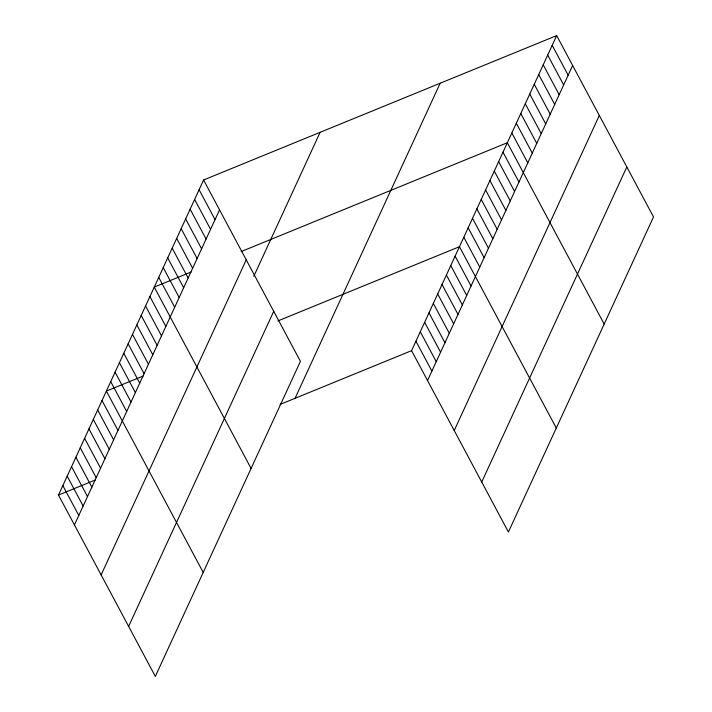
<?xml version="1.0" encoding="UTF-8"?>
<svg xmlns="http://www.w3.org/2000/svg" width="712" height="712" viewBox="0 0 712 712"><rect width="100%" height="100%" fill="white"/><g stroke="black" fill="none" stroke-linecap="round" stroke-linejoin="round"><path stroke-width="1.07" d="M203.588 179.976L300.42 361.331L155.323 676.4L58.491 495.045L203.588 179.976L556.677 35.6L653.509 216.955L508.413 532.024L411.58 350.669L556.677 35.6M74.44 524.922L219.536 209.853M101.131 574.913L246.227 259.835M253.792 276.318L320.106 132.334M128.632 626.409L273.728 311.34M295.062 398.311L440.158 83.242M427.529 380.546L572.635 65.477M454.22 430.538L599.326 115.46M481.721 482.033L626.818 166.964M191.047 272.055L154.255 287.096L251.087 468.452M241.137 251.576L507.344 142.72L604.177 324.076M143.165 376.025L106.373 391.075L203.205 572.43M277.911 320.934L459.463 246.699L556.294 428.054M58.491 495.045L95.283 480.004M280.047 404.452L411.58 350.669M552.192 45.337L568.149 75.214M547.706 55.073L563.664 84.951M543.22 64.819L559.178 94.687M538.735 74.555L554.692 104.433M534.258 84.292L550.207 114.169M529.773 94.029L545.721 123.906M525.287 103.774L541.236 133.642M520.801 113.511L536.75 143.388M516.316 123.247L532.264 153.125M511.83 132.984L527.779 162.861M502.992 152.172L518.941 182.05M498.64 161.624L514.589 191.501M494.288 171.076L510.237 200.953M489.936 180.536L505.885 210.405M485.575 189.988L501.533 219.857M481.223 199.44L497.181 229.308M476.871 208.892L492.829 238.76M472.519 218.344L488.477 248.212M468.167 227.796L484.116 257.673M463.815 237.247L479.763 267.125M455.11 256.151L471.059 286.028M450.758 265.603L466.707 295.48M446.406 275.055L462.355 304.932M442.045 284.506L458.003 314.384M437.693 293.958L453.651 323.835M433.341 303.41L449.299 333.287M428.989 312.862L444.938 342.739M424.637 322.313L440.586 352.191M420.285 331.765L436.233 361.643M415.933 341.217L431.881 371.094M199.102 189.712L215.06 219.59M194.616 199.449L210.574 229.326M190.131 209.195L206.088 239.063M185.645 218.931L201.603 248.808M181.16 228.668L197.117 258.545M176.683 238.404L192.632 268.282M172.197 248.141L188.146 278.018M167.712 257.886L183.66 287.764M163.226 267.623L179.175 297.5M158.74 277.36L174.689 307.237M149.903 296.548L165.851 326.425M145.551 306L161.499 335.877M141.198 315.452L157.147 345.329M136.838 324.903L152.795 354.781M132.485 334.364L148.443 364.233M128.133 343.816L144.091 373.684M123.781 353.268L139.739 383.136M119.429 362.72L135.378 392.588M115.077 372.171L131.026 402.04M110.725 381.623L126.674 411.492M102.021 400.527L117.97 430.404M97.669 409.978L113.617 439.856M93.308 419.43L109.265 449.308M88.956 428.882L104.913 458.759M84.603 438.334L100.561 468.211M80.251 447.786L96.2 477.663M75.899 457.238L91.848 487.115M71.547 466.689L87.496 496.567M67.195 476.141L83.144 506.018M62.843 485.593L78.792 515.47"/></g></svg>
